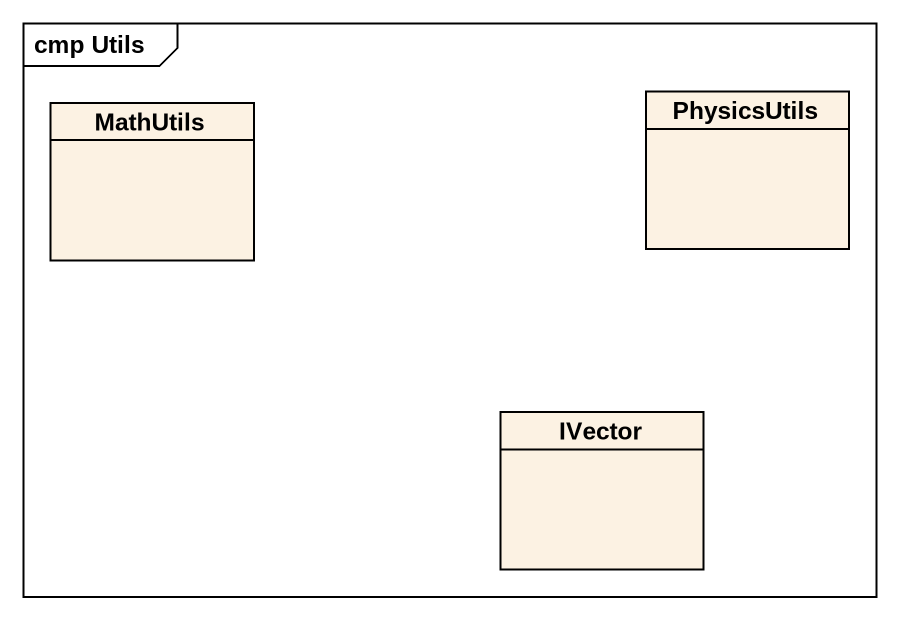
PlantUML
@startuml
mainframe cmp Utils
hide circle
hide empty members
class MathUtils
class PhysicsUtils
class IVector
@enduml
